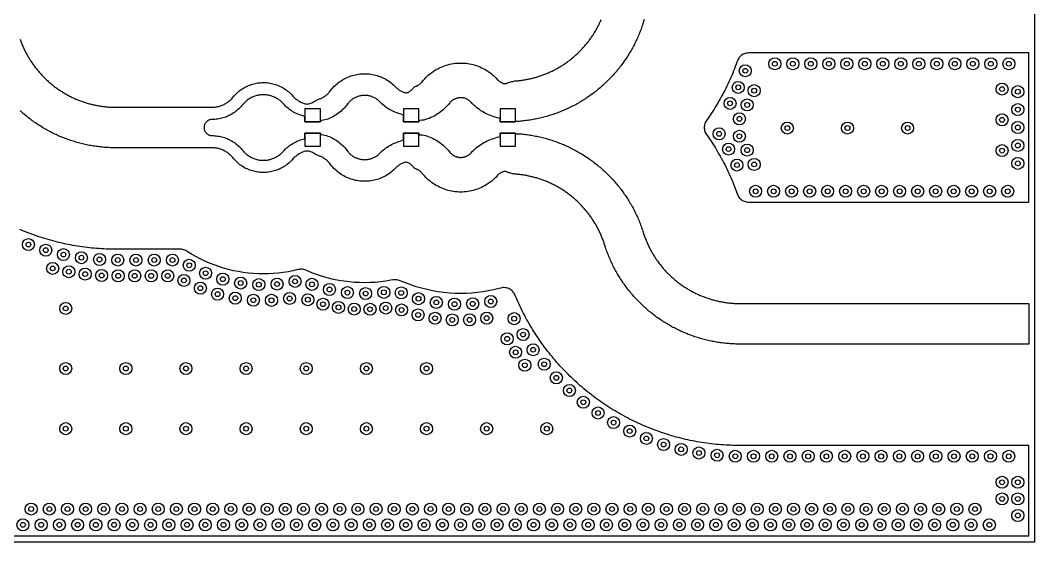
# Model space of a CAD drawing. Header units: millimetres. Extents: x 0 to 99, y -63 to 63.
# Drawn here: x 56.86 to 99.03, y -63.45 to -41.77 of the extents above; entities that cross this region are included whole.
import ezdxf

# ---------------------------------------------------------------- set-up
doc = ezdxf.new("R2010")
doc.units = ezdxf.units.MM
for name, color, linetype in [('BOARD_OUTLINE', 5, 'Continuous'), ('RES_PADS_0402', 6, 'Continuous'), ('TOP_COPPER', 1, 'Continuous'), ('TOP_GROUND_POUR', 3, 'Continuous'), ('VIA_HOLES', 7, 'Continuous'), ('VIA_PADS', 2, 'Continuous')]:
    doc.layers.add(name, color=color, linetype=linetype)

msp = doc.modelspace()

# ---------------------------------------------------------------- linework, layer by layer
at = {"layer": 'BOARD_OUTLINE'}
msp.add_lwpolyline([(-0.25, -63.449), (99.034, -63.449), (99.034, 63.449), (-0.25, 63.449)], close=True, dxfattribs=at)
at = {"layer": 'RES_PADS_0402'}
for points in [[(68.697, -45.99), (69.337, -45.99), (69.337, -45.45), (68.697, -45.45)], [(72.79, -45.99), (73.43, -45.99), (73.43, -45.45), (72.79, -45.45)], [(76.813, -45.99), (77.453, -45.99), (77.453, -45.45), (76.813, -45.45)], [(68.697, -47.01), (69.337, -47.01), (69.337, -46.47), (68.697, -46.47)], [(72.79, -47.01), (73.43, -47.01), (73.43, -46.47), (72.79, -46.47)], [(76.813, -47.01), (77.453, -47.01), (77.453, -46.47), (76.813, -46.47)]]:
    msp.add_lwpolyline(points, close=True, dxfattribs=at)
at = {"layer": 'TOP_COPPER'}
for points in [[(82.802, -41.744), (82.788, -41.783), (82.775, -41.823), (82.745, -41.917), (82.727, -41.972), (82.708, -42.027), (82.689, -42.081), (82.669, -42.136), (82.649, -42.19), (82.628, -42.244), (82.606, -42.298), (82.584, -42.351), (82.562, -42.405), (82.539, -42.458), (82.515, -42.511), (82.491, -42.563), (82.467, -42.616), (82.442, -42.668), (82.416, -42.72), (82.39, -42.772), (82.364, -42.823), (82.337, -42.874), (82.309, -42.925), (82.281, -42.976), (82.252, -43.026), (82.223, -43.076), (82.194, -43.126), (82.164, -43.176), (82.133, -43.225), (82.102, -43.274), (82.071, -43.322), (82.039, -43.371), (82.006, -43.419), (81.973, -43.466), (81.94, -43.513), (81.906, -43.56), (81.872, -43.607), (81.837, -43.653), (81.802, -43.699), (81.766, -43.745), (81.73, -43.79), (81.693, -43.835), (81.656, -43.88), (81.619, -43.924), (81.581, -43.968), (81.543, -44.011), (81.504, -44.054), (81.465, -44.097), (81.425, -44.139), (81.386, -44.181), (81.345, -44.223), (81.304, -44.264), (81.263, -44.305), (81.222, -44.345), (81.18, -44.385), (81.137, -44.424), (81.095, -44.463), (81.052, -44.502), (81.008, -44.54), (80.964, -44.578), (80.92, -44.615), (80.875, -44.652), (80.83, -44.689), (80.785, -44.725), (80.739, -44.76), (80.693, -44.796), (80.647, -44.83), (80.6, -44.864), (80.553, -44.898), (80.506, -44.932), (80.458, -44.964), (80.41, -44.997), (80.362, -45.029), (80.313, -45.06), (80.264, -45.091), (80.215, -45.122), (80.166, -45.152), (80.116, -45.181), (80.066, -45.21), (80.015, -45.239), (79.965, -45.267), (79.914, -45.294), (79.862, -45.321), (79.811, -45.348), (79.759, -45.374), (79.707, -45.399), (79.655, -45.424), (79.603, -45.449), (79.55, -45.473), (79.497, -45.496), (79.444, -45.519), (79.39, -45.541), (79.337, -45.563), (79.283, -45.585), (79.229, -45.605), (79.175, -45.626), (79.12, -45.646), (79.066, -45.665), (79.011, -45.683), (78.956, -45.702), (78.901, -45.719), (78.845, -45.736), (78.79, -45.753), (78.734, -45.769), (78.678, -45.784), (78.622, -45.799), (78.566, -45.813), (78.51, -45.827), (78.454, -45.84), (78.397, -45.853), (78.341, -45.865), (78.284, -45.877), (78.227, -45.888), (78.17, -45.898), (78.113, -45.908), (78.056, -45.917), (77.999, -45.926), (77.941, -45.934), (77.884, -45.942), (77.826, -45.949), (77.769, -45.956), (77.711, -45.962), (77.654, -45.967), (77.596, -45.972), (77.538, -45.975), (77.48, -45.975), (77.453, -45.974), (77.453, -45.99), (76.813, -45.99), (76.813, -45.86), (76.761, -45.845), (76.688, -45.825), (76.617, -45.803), (76.545, -45.781), (76.475, -45.758), (76.404, -45.733), (76.335, -45.705), (76.267, -45.675), (76.201, -45.642), (76.135, -45.606), (76.071, -45.569), (76.008, -45.529), (75.947, -45.486), (75.887, -45.442), (75.829, -45.395), (75.772, -45.346), (75.718, -45.295), (75.665, -45.242), (75.6, -45.172), (75.585, -45.156), (75.569, -45.142), (75.552, -45.127), (75.535, -45.114), (75.518, -45.101), (75.5, -45.089), (75.482, -45.077), (75.463, -45.066), (75.444, -45.056), (75.425, -45.046), (75.405, -45.037), (75.385, -45.029), (75.364, -45.022), (75.344, -45.015), (75.323, -45.009), (75.302, -45.004), (75.281, -45), (75.259, -44.996), (75.238, -44.993), (75.216, -44.991), (75.194, -44.99), (75.173, -44.99), (75.15, -44.99), (75.128, -44.991), (75.106, -44.993), (75.084, -44.996), (75.062, -45), (75.04, -45.005), (75.018, -45.01), (74.997, -45.016), (74.976, -45.023), (74.955, -45.031), (74.934, -45.04), (74.914, -45.049), (74.894, -45.059), (74.875, -45.07), (74.856, -45.082), (74.837, -45.094), (74.819, -45.107), (74.801, -45.12), (74.784, -45.135), (74.768, -45.15), (74.752, -45.165), (74.736, -45.181), (74.722, -45.198), (74.659, -45.274), (74.608, -45.332), (74.555, -45.387), (74.5, -45.441), (74.444, -45.492), (74.385, -45.541), (74.324, -45.588), (74.262, -45.632), (74.198, -45.674), (74.133, -45.714), (74.066, -45.751), (73.998, -45.786), (73.928, -45.818), (73.857, -45.848), (73.786, -45.874), (73.713, -45.898), (73.639, -45.917), (73.563, -45.928), (73.486, -45.931), (73.43, -45.928), (73.43, -45.99), (72.79, -45.99), (72.79, -45.718), (72.779, -45.713), (72.717, -45.687), (72.655, -45.664), (72.592, -45.643), (72.53, -45.623), (72.468, -45.6), (72.408, -45.576), (72.348, -45.549), (72.289, -45.52), (72.231, -45.489), (72.175, -45.455), (72.119, -45.42), (72.065, -45.383), (72.013, -45.343), (71.962, -45.302), (71.912, -45.259), (71.864, -45.215), (71.795, -45.145), (71.771, -45.123), (71.747, -45.101), (71.721, -45.081), (71.695, -45.061), (71.668, -45.043), (71.641, -45.025), (71.613, -45.009), (71.584, -44.993), (71.555, -44.979), (71.525, -44.966), (71.495, -44.953), (71.465, -44.942), (71.434, -44.932), (71.402, -44.923), (71.371, -44.916), (71.339, -44.909), (71.307, -44.904), (71.274, -44.9), (71.242, -44.897), (71.209, -44.895), (71.177, -44.894), (71.145, -44.895), (71.113, -44.897), (71.081, -44.9), (71.049, -44.904), (71.017, -44.909), (70.986, -44.915), (70.955, -44.923), (70.924, -44.931), (70.893, -44.941), (70.863, -44.952), (70.833, -44.964), (70.804, -44.976), (70.775, -44.99), (70.747, -45.005), (70.719, -45.022), (70.692, -45.039), (70.665, -45.057), (70.639, -45.075), (70.614, -45.095), (70.59, -45.116), (70.566, -45.138), (70.543, -45.16), (70.521, -45.183), (70.5, -45.208), (70.479, -45.232), (70.421, -45.309), (70.38, -45.359), (70.337, -45.408), (70.293, -45.455), (70.247, -45.5), (70.199, -45.543), (70.15, -45.585), (70.099, -45.625), (70.047, -45.663), (69.994, -45.7), (69.939, -45.734), (69.883, -45.766), (69.826, -45.797), (69.768, -45.825), (69.709, -45.851), (69.649, -45.875), (69.588, -45.896), (69.526, -45.916), (69.463, -45.93), (69.399, -45.939), (69.337, -45.943), (69.337, -45.99), (68.697, -45.99), (68.697, -45.775), (68.674, -45.766), (68.619, -45.747), (68.565, -45.729), (68.51, -45.712), (68.456, -45.693), (68.403, -45.673), (68.35, -45.65), (68.298, -45.626), (68.247, -45.599), (68.198, -45.571), (68.149, -45.541), (68.101, -45.51), (68.054, -45.477), (68.009, -45.442), (67.965, -45.405), (67.922, -45.368), (67.88, -45.328), (67.84, -45.287), (67.775, -45.216), (67.748, -45.188), (67.719, -45.161), (67.69, -45.135), (67.66, -45.11), (67.628, -45.086), (67.596, -45.063), (67.564, -45.041), (67.53, -45.021), (67.496, -45.002), (67.461, -44.984), (67.425, -44.967), (67.389, -44.951), (67.353, -44.937), (67.316, -44.924), (67.278, -44.913), (67.24, -44.902), (67.202, -44.893), (67.163, -44.886), (67.125, -44.879), (67.086, -44.875), (67.047, -44.871), (67.007, -44.869), (66.968, -44.868), (66.928, -44.869), (66.888, -44.871), (66.849, -44.875), (66.809, -44.88), (66.77, -44.886), (66.731, -44.894), (66.692, -44.903), (66.654, -44.914), (66.616, -44.926), (66.578, -44.939), (66.541, -44.954), (66.504, -44.97), (66.468, -44.987), (66.433, -45.006), (66.399, -45.025), (66.365, -45.046), (66.332, -45.069), (66.299, -45.092), (66.268, -45.117), (66.238, -45.142), (66.208, -45.169), (66.179, -45.197), (66.152, -45.226), (66.125, -45.255), (66.063, -45.331), (66.024, -45.374), (65.984, -45.416), (65.942, -45.457), (65.899, -45.496), (65.855, -45.533), (65.809, -45.569), (65.762, -45.603), (65.714, -45.635), (65.665, -45.666), (65.614, -45.695), (65.563, -45.722), (65.51, -45.747), (65.457, -45.77), (65.403, -45.792), (65.348, -45.811), (65.293, -45.829), (65.237, -45.844), (65.181, -45.857), (65.124, -45.869), (65.066, -45.878), (65.009, -45.885), (64.951, -45.891), (64.893, -45.894), (64.835, -45.895), (64.813, -45.895), (64.791, -45.898), (64.769, -45.901), (64.748, -45.906), (64.727, -45.913), (64.706, -45.92), (64.686, -45.929), (64.667, -45.94), (64.649, -45.951), (64.631, -45.964), (64.614, -45.978), (64.598, -45.993), (64.583, -46.009), (64.569, -46.026), (64.556, -46.044), (64.544, -46.062), (64.534, -46.082), (64.525, -46.102), (64.517, -46.122), (64.511, -46.143), (64.506, -46.165), (64.502, -46.186), (64.5, -46.208), (64.5, -46.23), (64.5, -46.252), (64.502, -46.274), (64.506, -46.295), (64.511, -46.317), (64.517, -46.338), (64.525, -46.358), (64.534, -46.378), (64.544, -46.398), (64.556, -46.416), (64.569, -46.434), (64.583, -46.451), (64.598, -46.467), (64.614, -46.482), (64.631, -46.496), (64.649, -46.509), (64.667, -46.52), (64.686, -46.531), (64.706, -46.54), (64.727, -46.547), (64.748, -46.554), (64.769, -46.559), (64.791, -46.562), (64.813, -46.565), (64.835, -46.565), (64.893, -46.566), (64.951, -46.569), (65.009, -46.575), (65.066, -46.582), (65.124, -46.591), (65.181, -46.603), (65.237, -46.616), (65.293, -46.631), (65.348, -46.649), (65.403, -46.668), (65.457, -46.69), (65.51, -46.713), (65.563, -46.738), (65.614, -46.765), (65.665, -46.794), (65.714, -46.825), (65.762, -46.857), (65.809, -46.891), (65.855, -46.927), (65.899, -46.964), (65.942, -47.003), (65.984, -47.044), (66.024, -47.086), (66.063, -47.129), (66.125, -47.205), (66.152, -47.234), (66.179, -47.263), (66.208, -47.291), (66.238, -47.318), (66.268, -47.343), (66.299, -47.368), (66.332, -47.391), (66.365, -47.414), (66.399, -47.435), (66.433, -47.454), (66.468, -47.473), (66.504, -47.49), (66.541, -47.506), (66.578, -47.521), (66.616, -47.534), (66.654, -47.546), (66.692, -47.557), (66.731, -47.566), (66.77, -47.574), (66.809, -47.58), (66.849, -47.585), (66.888, -47.589), (66.928, -47.591), (66.968, -47.592), (67.007, -47.591), (67.047, -47.589), (67.086, -47.585), (67.125, -47.581), (67.163, -47.574), (67.202, -47.567), (67.24, -47.558), (67.278, -47.547), (67.316, -47.536), (67.353, -47.523), (67.389, -47.509), (67.425, -47.493), (67.461, -47.476), (67.496, -47.458), (67.53, -47.439), (67.564, -47.419), (67.596, -47.397), (67.628, -47.374), (67.66, -47.35), (67.69, -47.325), (67.719, -47.299), (67.748, -47.272), (67.775, -47.244), (67.84, -47.173), (67.88, -47.132), (67.922, -47.092), (67.965, -47.055), (68.009, -47.018), (68.054, -46.983), (68.101, -46.95), (68.149, -46.919), (68.198, -46.889), (68.247, -46.861), (68.298, -46.834), (68.35, -46.81), (68.403, -46.787), (68.456, -46.767), (68.51, -46.748), (68.565, -46.731), (68.619, -46.713), (68.674, -46.694), (68.697, -46.685), (68.697, -46.47), (69.337, -46.47), (69.337, -46.517), (69.399, -46.521), (69.463, -46.53), (69.526, -46.544), (69.588, -46.564), (69.649, -46.585), (69.709, -46.609), (69.768, -46.635), (69.826, -46.663), (69.883, -46.694), (69.939, -46.726), (69.994, -46.76), (70.047, -46.797), (70.099, -46.835), (70.15, -46.875), (70.199, -46.917), (70.247, -46.96), (70.293, -47.005), (70.337, -47.052), (70.38, -47.101), (70.421, -47.151), (70.479, -47.228), (70.5, -47.252), (70.521, -47.277), (70.543, -47.3), (70.566, -47.322), (70.59, -47.344), (70.614, -47.365), (70.639, -47.385), (70.665, -47.403), (70.692, -47.421), (70.719, -47.438), (70.747, -47.455), (70.775, -47.47), (70.804, -47.484), (70.833, -47.496), (70.863, -47.508), (70.893, -47.519), (70.924, -47.529), (70.955, -47.537), (70.986, -47.545), (71.017, -47.551), (71.049, -47.556), (71.081, -47.56), (71.113, -47.563), (71.145, -47.565), (71.177, -47.566), (71.209, -47.565), (71.242, -47.563), (71.274, -47.56), (71.307, -47.556), (71.339, -47.551), (71.371, -47.544), (71.402, -47.537), (71.434, -47.528), (71.465, -47.518), (71.495, -47.507), (71.525, -47.494), (71.555, -47.481), (71.584, -47.467), (71.613, -47.451), (71.641, -47.435), (71.668, -47.417), (71.695, -47.399), (71.721, -47.379), (71.747, -47.359), (71.771, -47.337), (71.795, -47.315), (71.864, -47.245), (71.912, -47.201), (71.962, -47.158), (72.013, -47.117), (72.065, -47.077), (72.119, -47.04), (72.175, -47.005), (72.231, -46.971), (72.289, -46.94), (72.348, -46.911), (72.408, -46.884), (72.468, -46.86), (72.53, -46.837), (72.592, -46.817), (72.655, -46.796), (72.717, -46.773), (72.779, -46.747), (72.79, -46.742), (72.79, -46.47), (73.43, -46.47), (73.43, -46.532), (73.486, -46.529), (73.563, -46.532), (73.639, -46.543), (73.713, -46.562), (73.786, -46.586), (73.857, -46.612), (73.928, -46.642), (73.998, -46.674), (74.066, -46.709), (74.133, -46.746), (74.198, -46.786), (74.262, -46.828), (74.324, -46.872), (74.385, -46.919), (74.444, -46.968), (74.5, -47.019), (74.555, -47.073), (74.608, -47.128), (74.659, -47.186), (74.722, -47.262), (74.736, -47.279), (74.752, -47.295), (74.768, -47.31), (74.784, -47.325), (74.801, -47.34), (74.819, -47.353), (74.837, -47.366), (74.856, -47.378), (74.875, -47.39), (74.894, -47.401), (74.914, -47.411), (74.934, -47.42), (74.955, -47.429), (74.976, -47.437), (74.997, -47.444), (75.018, -47.45), (75.04, -47.455), (75.062, -47.46), (75.084, -47.464), (75.106, -47.467), (75.128, -47.469), (75.15, -47.47), (75.173, -47.47), (75.194, -47.47), (75.216, -47.469), (75.238, -47.467), (75.259, -47.464), (75.281, -47.46), (75.302, -47.456), (75.323, -47.451), (75.344, -47.445), (75.364, -47.438), (75.385, -47.431), (75.405, -47.423), (75.425, -47.414), (75.444, -47.404), (75.463, -47.394), (75.482, -47.383), (75.5, -47.371), (75.518, -47.359), (75.535, -47.346), (75.552, -47.333), (75.569, -47.318), (75.585, -47.304), (75.6, -47.288), (75.665, -47.218), (75.718, -47.165), (75.772, -47.114), (75.829, -47.065), (75.887, -47.018), (75.947, -46.974), (76.008, -46.931), (76.071, -46.891), (76.135, -46.854), (76.201, -46.818), (76.267, -46.785), (76.335, -46.755), (76.404, -46.727), (76.475, -46.702), (76.545, -46.679), (76.617, -46.657), (76.688, -46.635), (76.761, -46.615), (76.813, -46.6), (76.813, -46.47), (77.453, -46.47), (77.453, -46.486), (77.48, -46.485), (77.538, -46.485), (77.596, -46.488), (77.654, -46.493), (77.711, -46.498), (77.769, -46.504), (77.826, -46.511), (77.884, -46.518), (77.941, -46.526), (77.999, -46.534), (78.056, -46.543), (78.113, -46.552), (78.17, -46.562), (78.227, -46.572), (78.284, -46.583), (78.341, -46.595), (78.397, -46.607), (78.454, -46.62), (78.51, -46.633), (78.566, -46.647), (78.622, -46.661), (78.678, -46.676), (78.734, -46.691), (78.79, -46.707), (78.845, -46.724), (78.901, -46.741), (78.956, -46.758), (79.011, -46.777), (79.066, -46.795), (79.12, -46.814), (79.175, -46.834), (79.229, -46.855), (79.283, -46.875), (79.337, -46.897), (79.39, -46.919), (79.444, -46.941), (79.497, -46.964), (79.55, -46.987), (79.603, -47.011), (79.655, -47.036), (79.707, -47.061), (79.759, -47.086), (79.811, -47.112), (79.862, -47.139), (79.914, -47.166), (79.965, -47.193), (80.015, -47.221), (80.066, -47.25), (80.116, -47.279), (80.166, -47.308), (80.215, -47.338), (80.264, -47.369), (80.313, -47.4), (80.362, -47.431), (80.41, -47.463), (80.458, -47.496), (80.506, -47.528), (80.553, -47.562), (80.6, -47.596), (80.647, -47.63), (80.693, -47.664), (80.739, -47.7), (80.785, -47.735), (80.83, -47.771), (80.875, -47.808), (80.92, -47.845), (80.964, -47.882), (81.008, -47.92), (81.052, -47.958), (81.095, -47.997), (81.137, -48.036), (81.18, -48.075), (81.222, -48.115), (81.263, -48.155), (81.304, -48.196), (81.345, -48.237), (81.386, -48.279), (81.425, -48.321), (81.465, -48.363), (81.504, -48.406), (81.543, -48.449), (81.581, -48.492), (81.619, -48.536), (81.656, -48.58), (81.693, -48.625), (81.73, -48.67), (81.766, -48.715), (81.802, -48.761), (81.837, -48.807), (81.872, -48.853), (81.906, -48.9), (81.94, -48.947), (81.973, -48.994), (82.006, -49.041), (82.039, -49.089), (82.071, -49.138), (82.102, -49.186), (82.133, -49.235), (82.164, -49.284), (82.194, -49.334), (82.223, -49.384), (82.252, -49.434), (82.281, -49.484), (82.309, -49.535), (82.337, -49.586), (82.364, -49.637), (82.39, -49.688), (82.416, -49.74), (82.442, -49.792), (82.467, -49.844), (82.491, -49.897), (82.515, -49.949), (82.539, -50.002), (82.562, -50.055), (82.584, -50.109), (82.606, -50.162), (82.628, -50.216), (82.649, -50.27), (82.669, -50.324), (82.689, -50.379), (82.708, -50.433), (82.727, -50.488), (82.745, -50.543), (82.775, -50.637), (82.788, -50.677), (82.802, -50.716), (82.816, -50.755), (82.83, -50.794), (82.844, -50.832), (82.859, -50.871), (82.875, -50.909), (82.89, -50.948), (82.906, -50.986), (82.923, -51.024), (82.94, -51.062), (82.957, -51.099), (82.974, -51.137), (82.992, -51.174), (83.01, -51.211), (83.029, -51.248), (83.048, -51.285), (83.067, -51.321), (83.087, -51.358), (83.107, -51.394), (83.128, -51.43), (83.148, -51.466), (83.169, -51.501), (83.191, -51.536), (83.213, -51.572), (83.235, -51.607), (83.257, -51.641), (83.28, -51.676), (83.303, -51.71), (83.327, -51.744), (83.351, -51.778), (83.375, -51.811), (83.399, -51.845), (83.424, -51.878), (83.449, -51.911), (83.475, -51.943), (83.501, -51.976), (83.527, -52.008), (83.553, -52.039), (83.58, -52.071), (83.607, -52.102), (83.634, -52.133), (83.662, -52.164), (83.69, -52.195), (83.718, -52.225), (83.747, -52.255), (83.775, -52.284), (83.805, -52.314), (83.834, -52.343), (83.864, -52.372), (83.894, -52.4), (83.924, -52.428), (83.954, -52.456), (83.985, -52.484), (84.016, -52.511), (84.048, -52.538), (84.079, -52.565), (84.111, -52.591), (84.143, -52.617), (84.176, -52.643), (84.208, -52.668), (84.241, -52.694), (84.274, -52.718), (84.308, -52.743), (84.341, -52.767), (84.375, -52.791), (84.409, -52.814), (84.443, -52.837), (84.478, -52.86), (84.513, -52.883), (84.547, -52.905), (84.583, -52.926), (84.618, -52.948), (84.654, -52.969), (84.689, -52.99), (84.725, -53.01), (84.762, -53.03), (84.798, -53.05), (84.835, -53.069), (84.871, -53.088), (84.908, -53.107), (84.945, -53.125), (84.983, -53.143), (85.02, -53.16), (85.058, -53.177), (85.096, -53.194), (85.134, -53.21), (85.172, -53.226), (85.21, -53.242), (85.249, -53.257), (85.287, -53.272), (85.326, -53.287), (85.365, -53.301), (85.404, -53.314), (85.443, -53.328), (85.482, -53.341), (85.522, -53.353), (85.561, -53.366), (85.601, -53.377), (85.64, -53.389), (85.68, -53.4), (85.72, -53.41), (85.76, -53.421), (85.801, -53.43), (85.841, -53.44), (85.881, -53.449), (85.922, -53.458), (85.962, -53.466), (86.003, -53.474), (86.043, -53.481), (86.084, -53.488), (86.125, -53.495), (86.166, -53.501), (86.207, -53.507), (86.248, -53.513), (86.289, -53.518), (86.33, -53.522), (86.371, -53.526), (86.412, -53.53), (86.453, -53.534), (86.495, -53.537), (86.536, -53.539), (86.577, -53.542), (86.619, -53.544), (86.66, -53.545), (86.701, -53.546), (86.743, -53.547), (86.784, -53.547), (98.784, -53.547), (98.784, -55.233), (86.784, -55.233), (86.726, -55.233), (86.668, -55.232), (86.61, -55.231), (86.552, -55.229), (86.495, -55.226), (86.437, -55.223), (86.379, -55.219), (86.321, -55.215), (86.264, -55.21), (86.206, -55.205), (86.148, -55.199), (86.091, -55.192), (86.033, -55.185), (85.976, -55.178), (85.919, -55.169), (85.861, -55.161), (85.804, -55.151), (85.747, -55.141), (85.69, -55.131), (85.633, -55.12), (85.577, -55.108), (85.52, -55.096), (85.464, -55.084), (85.407, -55.07), (85.351, -55.057), (85.295, -55.042), (85.239, -55.027), (85.183, -55.012), (85.127, -54.996), (85.072, -54.979), (85.017, -54.962), (84.961, -54.945), (84.906, -54.927), (84.852, -54.908), (84.797, -54.889), (84.743, -54.869), (84.688, -54.849), (84.634, -54.828), (84.58, -54.807), (84.527, -54.785), (84.473, -54.762), (84.42, -54.739), (84.367, -54.716), (84.315, -54.692), (84.262, -54.667), (84.21, -54.642), (84.158, -54.617), (84.106, -54.591), (84.055, -54.564), (84.004, -54.537), (83.953, -54.51), (83.902, -54.482), (83.852, -54.453), (83.801, -54.424), (83.752, -54.395), (83.702, -54.365), (83.653, -54.334), (83.604, -54.303), (83.555, -54.272), (83.507, -54.24), (83.459, -54.208), (83.411, -54.175), (83.364, -54.141), (83.317, -54.108), (83.27, -54.073), (83.224, -54.039), (83.178, -54.004), (83.132, -53.968), (83.087, -53.932), (83.042, -53.895), (82.997, -53.859), (82.953, -53.821), (82.909, -53.783), (82.866, -53.745), (82.823, -53.707), (82.78, -53.667), (82.738, -53.628), (82.696, -53.588), (82.654, -53.548), (82.613, -53.507), (82.572, -53.466), (82.532, -53.424), (82.492, -53.382), (82.452, -53.34), (82.413, -53.297), (82.374, -53.254), (82.336, -53.211), (82.298, -53.167), (82.261, -53.123), (82.224, -53.078), (82.187, -53.034), (82.151, -52.988), (82.116, -52.943), (82.08, -52.897), (82.046, -52.85), (82.011, -52.804), (81.977, -52.757), (81.944, -52.709), (81.911, -52.662), (81.879, -52.614), (81.847, -52.566), (81.815, -52.517), (81.784, -52.468), (81.754, -52.419), (81.724, -52.369), (81.694, -52.32), (81.665, -52.269), (81.636, -52.219), (81.608, -52.169), (81.581, -52.118), (81.554, -52.066), (81.527, -52.015), (81.501, -51.963), (81.475, -51.911), (81.45, -51.859), (81.426, -51.807), (81.402, -51.754), (81.378, -51.701), (81.355, -51.648), (81.333, -51.595), (81.311, -51.541), (81.289, -51.487), (81.269, -51.433), (81.248, -51.379), (81.228, -51.325), (81.209, -51.27), (81.19, -51.215), (81.172, -51.16), (81.142, -51.066), (81.129, -51.026), (81.115, -50.987), (81.102, -50.948), (81.087, -50.91), (81.073, -50.871), (81.058, -50.832), (81.043, -50.794), (81.027, -50.756), (81.011, -50.717), (80.994, -50.679), (80.978, -50.642), (80.961, -50.604), (80.943, -50.567), (80.925, -50.529), (80.907, -50.492), (80.888, -50.455), (80.869, -50.419), (80.85, -50.382), (80.83, -50.346), (80.81, -50.309), (80.79, -50.273), (80.769, -50.238), (80.748, -50.202), (80.726, -50.167), (80.705, -50.132), (80.682, -50.097), (80.66, -50.062), (80.637, -50.028), (80.614, -49.993), (80.59, -49.959), (80.566, -49.925), (80.542, -49.892), (80.518, -49.859), (80.493, -49.825), (80.468, -49.793), (80.442, -49.76), (80.417, -49.728), (80.39, -49.696), (80.364, -49.664), (80.337, -49.632), (80.31, -49.601), (80.283, -49.57), (80.255, -49.539), (80.227, -49.509), (80.199, -49.478), (80.171, -49.449), (80.142, -49.419), (80.113, -49.389), (80.083, -49.36), (80.054, -49.332), (80.024, -49.303), (79.993, -49.275), (79.963, -49.247), (79.932, -49.219), (79.901, -49.192), (79.87, -49.165), (79.838, -49.138), (79.806, -49.112), (79.774, -49.086), (79.742, -49.06), (79.709, -49.035), (79.676, -49.01), (79.643, -48.985), (79.61, -48.96), (79.576, -48.936), (79.542, -48.913), (79.508, -48.889), (79.474, -48.866), (79.439, -48.843), (79.405, -48.821), (79.37, -48.799), (79.335, -48.777), (79.299, -48.755), (79.264, -48.734), (79.228, -48.714), (79.192, -48.693), (79.156, -48.673), (79.119, -48.654), (79.083, -48.634), (79.046, -48.615), (79.009, -48.597), (78.972, -48.578), (78.935, -48.561), (78.897, -48.543), (78.859, -48.526), (78.822, -48.509), (78.784, -48.493), (78.745, -48.477), (78.707, -48.461), (78.669, -48.446), (78.63, -48.431), (78.591, -48.417), (78.553, -48.403), (78.514, -48.389), (78.474, -48.375), (78.435, -48.363), (78.396, -48.35), (78.356, -48.338), (78.317, -48.326), (78.277, -48.315), (78.237, -48.304), (78.197, -48.293), (78.157, -48.283), (78.117, -48.273), (78.076, -48.263), (78.036, -48.254), (77.996, -48.246), (77.955, -48.237), (77.915, -48.23), (77.874, -48.222), (77.833, -48.215), (77.792, -48.208), (77.751, -48.202), (77.71, -48.196), (77.669, -48.191), (77.628, -48.186), (77.587, -48.181), (77.546, -48.177), (77.505, -48.173), (77.464, -48.169), (77.423, -48.165), (77.382, -48.159), (77.34, -48.151), (77.299, -48.142), (77.258, -48.131), (77.217, -48.119), (77.175, -48.108), (77.133, -48.095), (77.113, -48.084), (77.093, -48.074), (77.071, -48.066), (77.05, -48.06), (77.027, -48.056), (77.005, -48.054), (76.983, -48.056), (76.962, -48.06), (76.941, -48.066), (76.921, -48.074), (76.901, -48.082), (76.881, -48.091), (76.862, -48.1), (76.843, -48.111), (76.824, -48.122), (76.806, -48.133), (76.788, -48.146), (76.77, -48.159), (76.753, -48.172), (76.737, -48.186), (76.721, -48.201), (76.706, -48.217), (76.641, -48.287), (76.588, -48.34), (76.533, -48.391), (76.477, -48.44), (76.419, -48.486), (76.359, -48.531), (76.298, -48.573), (76.235, -48.613), (76.171, -48.651), (76.105, -48.687), (76.038, -48.719), (75.97, -48.75), (75.901, -48.778), (75.831, -48.803), (75.76, -48.826), (75.689, -48.846), (75.616, -48.864), (75.543, -48.879), (75.47, -48.891), (75.396, -48.901), (75.322, -48.907), (75.247, -48.911), (75.173, -48.913), (75.096, -48.911), (75.02, -48.907), (74.943, -48.9), (74.868, -48.89), (74.792, -48.877), (74.717, -48.861), (74.643, -48.843), (74.569, -48.821), (74.497, -48.797), (74.425, -48.77), (74.354, -48.741), (74.285, -48.709), (74.217, -48.674), (74.15, -48.637), (74.084, -48.597), (74.02, -48.555), (73.958, -48.511), (73.897, -48.464), (73.839, -48.415), (73.782, -48.363), (73.727, -48.31), (73.674, -48.255), (73.623, -48.197), (73.561, -48.121), (73.546, -48.104), (73.531, -48.088), (73.515, -48.072), (73.498, -48.058), (73.481, -48.043), (73.463, -48.03), (73.445, -48.017), (73.427, -48.004), (73.407, -47.993), (73.388, -47.982), (73.368, -47.972), (73.348, -47.963), (73.327, -47.954), (73.306, -47.946), (73.285, -47.939), (73.265, -47.93), (73.245, -47.917), (73.225, -47.9), (73.205, -47.879), (73.183, -47.856), (73.161, -47.83), (73.136, -47.804), (73.11, -47.777), (73.081, -47.752), (73.051, -47.728), (73.019, -47.708), (72.986, -47.692), (72.952, -47.68), (72.918, -47.674), (72.885, -47.674), (72.853, -47.68), (72.822, -47.69), (72.791, -47.701), (72.761, -47.713), (72.731, -47.726), (72.702, -47.741), (72.673, -47.756), (72.645, -47.773), (72.618, -47.79), (72.591, -47.809), (72.565, -47.828), (72.54, -47.849), (72.515, -47.87), (72.491, -47.892), (72.422, -47.962), (72.374, -48.007), (72.325, -48.05), (72.274, -48.091), (72.221, -48.13), (72.167, -48.167), (72.112, -48.203), (72.055, -48.236), (71.998, -48.267), (71.939, -48.296), (71.879, -48.323), (71.818, -48.347), (71.756, -48.37), (71.694, -48.39), (71.631, -48.408), (71.567, -48.423), (71.503, -48.436), (71.438, -48.447), (71.373, -48.456), (71.308, -48.462), (71.242, -48.465), (71.177, -48.466), (71.112, -48.465), (71.048, -48.462), (70.983, -48.456), (70.919, -48.448), (70.856, -48.437), (70.792, -48.425), (70.729, -48.41), (70.667, -48.392), (70.606, -48.373), (70.545, -48.351), (70.485, -48.327), (70.426, -48.301), (70.367, -48.273), (70.31, -48.243), (70.254, -48.21), (70.2, -48.176), (70.146, -48.14), (70.094, -48.102), (70.043, -48.062), (69.994, -48.02), (69.947, -47.976), (69.9, -47.931), (69.856, -47.884), (69.813, -47.836), (69.772, -47.786), (69.714, -47.709), (69.694, -47.684), (69.672, -47.66), (69.65, -47.637), (69.627, -47.614), (69.604, -47.592), (69.579, -47.572), (69.554, -47.552), (69.528, -47.533), (69.502, -47.515), (69.474, -47.498), (69.447, -47.482), (69.418, -47.467), (69.389, -47.453), (69.36, -47.44), (69.33, -47.428), (69.3, -47.417), (69.27, -47.407), (69.239, -47.396), (69.209, -47.383), (69.179, -47.367), (69.149, -47.35), (69.117, -47.331), (69.085, -47.311), (69.051, -47.292), (69.017, -47.273), (68.98, -47.255), (68.942, -47.239), (68.904, -47.226), (68.864, -47.216), (68.824, -47.21), (68.785, -47.208), (68.745, -47.211), (68.706, -47.219), (68.669, -47.23), (68.632, -47.243), (68.595, -47.257), (68.559, -47.273), (68.524, -47.29), (68.489, -47.308), (68.455, -47.327), (68.421, -47.347), (68.388, -47.369), (68.356, -47.392), (68.325, -47.416), (68.295, -47.441), (68.265, -47.467), (68.237, -47.494), (68.209, -47.522), (68.144, -47.593), (68.104, -47.634), (68.063, -47.674), (68.02, -47.711), (67.976, -47.748), (67.93, -47.783), (67.884, -47.816), (67.836, -47.847), (67.787, -47.877), (67.737, -47.905), (67.686, -47.932), (67.635, -47.956), (67.582, -47.979), (67.529, -47.999), (67.475, -48.018), (67.42, -48.035), (67.365, -48.05), (67.309, -48.063), (67.253, -48.074), (67.196, -48.083), (67.139, -48.091), (67.082, -48.096), (67.025, -48.099), (66.968, -48.1), (66.91, -48.099), (66.852, -48.095), (66.794, -48.09), (66.737, -48.083), (66.679, -48.074), (66.622, -48.062), (66.566, -48.049), (66.51, -48.033), (66.454, -48.016), (66.4, -47.997), (66.346, -47.975), (66.292, -47.952), (66.24, -47.927), (66.189, -47.9), (66.138, -47.871), (66.089, -47.84), (66.041, -47.808), (65.994, -47.774), (65.948, -47.738), (65.904, -47.7), (65.86, -47.661), (65.819, -47.621), (65.779, -47.579), (65.74, -47.536), (65.678, -47.46), (65.651, -47.43), (65.623, -47.402), (65.595, -47.374), (65.565, -47.347), (65.535, -47.322), (65.503, -47.297), (65.471, -47.274), (65.438, -47.251), (65.404, -47.23), (65.37, -47.21), (65.334, -47.192), (65.298, -47.175), (65.262, -47.159), (65.225, -47.144), (65.187, -47.131), (65.149, -47.119), (65.111, -47.108), (65.072, -47.099), (65.033, -47.091), (64.994, -47.085), (64.954, -47.08), (64.914, -47.076), (64.875, -47.074), (64.835, -47.073), (60.835, -47.073), (60.776, -47.073), (60.718, -47.072), (60.66, -47.071), (60.602, -47.069), (60.543, -47.066), (60.485, -47.063), (60.427, -47.059), (60.369, -47.055), (60.311, -47.05), (60.253, -47.044), (60.195, -47.038), (60.137, -47.032), (60.079, -47.025), (60.021, -47.017), (59.963, -47.009), (59.906, -47), (59.848, -46.99), (59.791, -46.98), (59.733, -46.97), (59.676, -46.958), (59.619, -46.947), (59.562, -46.934), (59.505, -46.922), (59.448, -46.908), (59.392, -46.894), (59.335, -46.88), (59.279, -46.864), (59.223, -46.849), (59.167, -46.833), (59.111, -46.816), (59.055, -46.799), (59, -46.781), (58.944, -46.762), (58.889, -46.743), (58.834, -46.724), (58.779, -46.704), (58.725, -46.683), (58.671, -46.662), (58.616, -46.641), (58.562, -46.618), (58.509, -46.596), (58.455, -46.572), (58.402, -46.549), (58.349, -46.524), (58.296, -46.499), (58.244, -46.474), (58.191, -46.448), (58.139, -46.422), (58.088, -46.395), (58.036, -46.368), (57.985, -46.34), (57.934, -46.311), (57.883, -46.282), (57.833, -46.253), (57.783, -46.223), (57.733, -46.193), (57.684, -46.162), (57.635, -46.13), (57.586, -46.099), (57.537, -46.066), (57.489, -46.033), (57.441, -46), (57.394, -45.966), (57.346, -45.932), (57.3, -45.897), (57.253, -45.862), (57.207, -45.827), (57.161, -45.791), (57.116, -45.754), (57.07, -45.717), (57.026, -45.68), (56.981, -45.642), (56.937, -45.604), (56.894, -45.565), (56.851, -45.526)], [(56.854, -42.56), (56.868, -42.6), (56.882, -42.639), (56.897, -42.678), (56.912, -42.716), (56.928, -42.755), (56.943, -42.794), (56.96, -42.832), (56.976, -42.87), (56.993, -42.908), (57.011, -42.946), (57.028, -42.984), (57.046, -43.021), (57.065, -43.059), (57.084, -43.096), (57.103, -43.133), (57.123, -43.17), (57.142, -43.206), (57.163, -43.242), (57.183, -43.279), (57.204, -43.315), (57.226, -43.35), (57.247, -43.386), (57.27, -43.421), (57.292, -43.456), (57.315, -43.491), (57.338, -43.526), (57.361, -43.56), (57.385, -43.595), (57.409, -43.629), (57.434, -43.662), (57.458, -43.696), (57.483, -43.729), (57.509, -43.762), (57.535, -43.795), (57.561, -43.827), (57.587, -43.859), (57.614, -43.891), (57.641, -43.923), (57.668, -43.954), (57.696, -43.986), (57.724, -44.016), (57.752, -44.047), (57.781, -44.077), (57.81, -44.107), (57.839, -44.137), (57.868, -44.167), (57.898, -44.196), (57.928, -44.225), (57.958, -44.253), (57.989, -44.281), (58.02, -44.309), (58.051, -44.337), (58.082, -44.364), (58.114, -44.391), (58.146, -44.418), (58.178, -44.445), (58.211, -44.471), (58.243, -44.496), (58.276, -44.522), (58.31, -44.547), (58.343, -44.572), (58.377, -44.596), (58.411, -44.62), (58.445, -44.644), (58.479, -44.667), (58.514, -44.691), (58.549, -44.713), (58.584, -44.736), (58.619, -44.758), (58.655, -44.78), (58.691, -44.801), (58.727, -44.822), (58.763, -44.843), (58.799, -44.863), (58.836, -44.883), (58.873, -44.902), (58.91, -44.922), (58.947, -44.94), (58.984, -44.959), (59.022, -44.977), (59.059, -44.995), (59.097, -45.012), (59.135, -45.029), (59.173, -45.046), (59.212, -45.062), (59.25, -45.078), (59.289, -45.093), (59.328, -45.108), (59.367, -45.123), (59.406, -45.137), (59.445, -45.151), (59.484, -45.165), (59.524, -45.178), (59.564, -45.191), (59.603, -45.203), (59.643, -45.215), (59.683, -45.226), (59.723, -45.238), (59.764, -45.248), (59.804, -45.259), (59.844, -45.269), (59.885, -45.278), (59.926, -45.288), (59.966, -45.296), (60.007, -45.305), (60.048, -45.313), (60.089, -45.32), (60.13, -45.327), (60.171, -45.334), (60.212, -45.341), (60.253, -45.346), (60.295, -45.352), (60.336, -45.357), (60.377, -45.362), (60.419, -45.366), (60.46, -45.37), (60.502, -45.374), (60.543, -45.377), (60.585, -45.379), (60.627, -45.382), (60.668, -45.383), (60.71, -45.385), (60.751, -45.386), (60.793, -45.387), (60.835, -45.387), (64.835, -45.387), (64.875, -45.386), (64.914, -45.384), (64.954, -45.38), (64.994, -45.375), (65.033, -45.369), (65.072, -45.361), (65.111, -45.352), (65.149, -45.341), (65.187, -45.329), (65.225, -45.316), (65.262, -45.301), (65.298, -45.285), (65.334, -45.268), (65.37, -45.25), (65.404, -45.23), (65.438, -45.209), (65.471, -45.186), (65.503, -45.163), (65.535, -45.138), (65.565, -45.113), (65.595, -45.086), (65.623, -45.058), (65.651, -45.03), (65.678, -45), (65.74, -44.924), (65.779, -44.881), (65.819, -44.839), (65.86, -44.799), (65.904, -44.76), (65.948, -44.722), (65.994, -44.686), (66.041, -44.652), (66.089, -44.62), (66.138, -44.589), (66.189, -44.56), (66.24, -44.533), (66.292, -44.508), (66.346, -44.485), (66.4, -44.463), (66.454, -44.444), (66.51, -44.427), (66.566, -44.411), (66.622, -44.398), (66.679, -44.386), (66.737, -44.377), (66.794, -44.37), (66.852, -44.365), (66.91, -44.361), (66.968, -44.36), (67.025, -44.361), (67.082, -44.364), (67.139, -44.369), (67.196, -44.377), (67.253, -44.386), (67.309, -44.397), (67.365, -44.41), (67.42, -44.425), (67.475, -44.442), (67.529, -44.461), (67.582, -44.481), (67.635, -44.504), (67.686, -44.528), (67.737, -44.555), (67.787, -44.583), (67.836, -44.613), (67.884, -44.644), (67.93, -44.677), (67.976, -44.712), (68.02, -44.749), (68.063, -44.786), (68.104, -44.826), (68.144, -44.867), (68.209, -44.938), (68.237, -44.966), (68.265, -44.993), (68.295, -45.019), (68.325, -45.044), (68.356, -45.068), (68.388, -45.091), (68.421, -45.113), (68.455, -45.133), (68.489, -45.152), (68.524, -45.17), (68.559, -45.187), (68.595, -45.203), (68.632, -45.217), (68.669, -45.23), (68.706, -45.241), (68.745, -45.249), (68.785, -45.252), (68.824, -45.25), (68.864, -45.244), (68.904, -45.234), (68.942, -45.221), (68.98, -45.205), (69.017, -45.187), (69.051, -45.168), (69.085, -45.149), (69.117, -45.129), (69.149, -45.11), (69.179, -45.093), (69.209, -45.077), (69.239, -45.064), (69.27, -45.053), (69.3, -45.043), (69.33, -45.032), (69.36, -45.02), (69.389, -45.007), (69.418, -44.993), (69.447, -44.978), (69.474, -44.962), (69.502, -44.945), (69.528, -44.927), (69.554, -44.908), (69.579, -44.888), (69.604, -44.868), (69.627, -44.846), (69.65, -44.823), (69.672, -44.8), (69.694, -44.776), (69.714, -44.751), (69.772, -44.674), (69.813, -44.624), (69.856, -44.576), (69.9, -44.529), (69.947, -44.484), (69.994, -44.44), (70.043, -44.398), (70.094, -44.358), (70.146, -44.32), (70.2, -44.284), (70.254, -44.25), (70.31, -44.217), (70.367, -44.187), (70.426, -44.159), (70.485, -44.133), (70.545, -44.109), (70.606, -44.087), (70.667, -44.068), (70.729, -44.05), (70.792, -44.035), (70.856, -44.023), (70.919, -44.012), (70.983, -44.004), (71.048, -43.998), (71.112, -43.995), (71.177, -43.994), (71.242, -43.995), (71.308, -43.998), (71.373, -44.004), (71.438, -44.013), (71.503, -44.024), (71.567, -44.037), (71.631, -44.052), (71.694, -44.07), (71.756, -44.09), (71.818, -44.113), (71.879, -44.137), (71.939, -44.164), (71.998, -44.193), (72.055, -44.224), (72.112, -44.257), (72.167, -44.293), (72.221, -44.33), (72.274, -44.369), (72.325, -44.41), (72.374, -44.453), (72.422, -44.498), (72.491, -44.568), (72.515, -44.59), (72.54, -44.611), (72.565, -44.632), (72.591, -44.651), (72.618, -44.67), (72.645, -44.687), (72.673, -44.704), (72.702, -44.719), (72.731, -44.734), (72.761, -44.747), (72.791, -44.759), (72.822, -44.77), (72.853, -44.78), (72.885, -44.786), (72.918, -44.786), (72.952, -44.78), (72.986, -44.768), (73.019, -44.752), (73.051, -44.732), (73.081, -44.708), (73.11, -44.683), (73.136, -44.656), (73.161, -44.63), (73.183, -44.604), (73.205, -44.581), (73.225, -44.56), (73.245, -44.543), (73.265, -44.53), (73.285, -44.521), (73.306, -44.514), (73.327, -44.506), (73.348, -44.497), (73.368, -44.488), (73.388, -44.478), (73.407, -44.467), (73.427, -44.456), (73.445, -44.443), (73.463, -44.43), (73.481, -44.417), (73.498, -44.402), (73.515, -44.388), (73.531, -44.372), (73.546, -44.356), (73.561, -44.339), (73.623, -44.263), (73.674, -44.205), (73.727, -44.15), (73.782, -44.097), (73.839, -44.045), (73.897, -43.996), (73.958, -43.949), (74.02, -43.905), (74.084, -43.863), (74.15, -43.823), (74.217, -43.786), (74.285, -43.751), (74.354, -43.719), (74.425, -43.69), (74.497, -43.663), (74.569, -43.639), (74.643, -43.617), (74.717, -43.599), (74.792, -43.583), (74.868, -43.57), (74.943, -43.56), (75.02, -43.553), (75.096, -43.549), (75.173, -43.547), (75.247, -43.549), (75.322, -43.553), (75.396, -43.559), (75.47, -43.569), (75.543, -43.581), (75.616, -43.596), (75.689, -43.614), (75.76, -43.634), (75.831, -43.657), (75.901, -43.682), (75.97, -43.71), (76.038, -43.741), (76.105, -43.773), (76.171, -43.809), (76.235, -43.847), (76.298, -43.887), (76.359, -43.929), (76.419, -43.974), (76.477, -44.02), (76.533, -44.069), (76.588, -44.12), (76.641, -44.173), (76.706, -44.243), (76.721, -44.259), (76.737, -44.274), (76.753, -44.288), (76.77, -44.301), (76.788, -44.314), (76.806, -44.327), (76.824, -44.338), (76.843, -44.349), (76.862, -44.36), (76.881, -44.369), (76.901, -44.378), (76.921, -44.386), (76.941, -44.394), (76.962, -44.4), (76.983, -44.404), (77.005, -44.406), (77.027, -44.404), (77.05, -44.4), (77.071, -44.394), (77.093, -44.386), (77.113, -44.376), (77.133, -44.365), (77.175, -44.352), (77.217, -44.341), (77.258, -44.329), (77.299, -44.318), (77.34, -44.309), (77.382, -44.301), (77.423, -44.295), (77.464, -44.291), (77.505, -44.287), (77.546, -44.283), (77.587, -44.279), (77.628, -44.274), (77.669, -44.269), (77.71, -44.264), (77.751, -44.258), (77.792, -44.252), (77.833, -44.245), (77.874, -44.238), (77.915, -44.23), (77.955, -44.223), (77.996, -44.214), (78.036, -44.206), (78.076, -44.197), (78.117, -44.187), (78.157, -44.177), (78.197, -44.167), (78.237, -44.156), (78.277, -44.145), (78.317, -44.134), (78.356, -44.122), (78.396, -44.11), (78.435, -44.097), (78.474, -44.085), (78.514, -44.071), (78.553, -44.057), (78.591, -44.043), (78.63, -44.029), (78.669, -44.014), (78.707, -43.999), (78.745, -43.983), (78.784, -43.967), (78.822, -43.951), (78.859, -43.934), (78.897, -43.917), (78.935, -43.899), (78.972, -43.882), (79.009, -43.863), (79.046, -43.845), (79.083, -43.826), (79.119, -43.806), (79.156, -43.787), (79.192, -43.767), (79.228, -43.746), (79.264, -43.726), (79.299, -43.705), (79.335, -43.683), (79.37, -43.661), (79.405, -43.639), (79.439, -43.617), (79.474, -43.594), (79.508, -43.571), (79.542, -43.547), (79.576, -43.524), (79.61, -43.5), (79.643, -43.475), (79.676, -43.45), (79.709, -43.425), (79.742, -43.4), (79.774, -43.374), (79.806, -43.348), (79.838, -43.322), (79.87, -43.295), (79.901, -43.268), (79.932, -43.241), (79.963, -43.213), (79.993, -43.185), (80.024, -43.157), (80.054, -43.128), (80.083, -43.1), (80.113, -43.071), (80.142, -43.041), (80.171, -43.011), (80.199, -42.982), (80.227, -42.951), (80.255, -42.921), (80.283, -42.89), (80.31, -42.859), (80.337, -42.828), (80.364, -42.796), (80.39, -42.764), (80.417, -42.732), (80.442, -42.7), (80.468, -42.667), (80.493, -42.635), (80.518, -42.601), (80.542, -42.568), (80.566, -42.535), (80.59, -42.501), (80.614, -42.467), (80.637, -42.432), (80.66, -42.398), (80.682, -42.363), (80.705, -42.328), (80.726, -42.293), (80.748, -42.258), (80.769, -42.222), (80.79, -42.187), (80.81, -42.151), (80.83, -42.114), (80.85, -42.078), (80.869, -42.041), (80.888, -42.005), (80.907, -41.968), (80.925, -41.931), (80.943, -41.893), (80.961, -41.856), (80.978, -41.818), (80.994, -41.781), (81.011, -41.743)]]:
    msp.add_lwpolyline(points, dxfattribs=at)
at = {"layer": 'TOP_GROUND_POUR'}
msp.add_lwpolyline([(98.784, -43.129), (87.144, -43.129), (87.097, -43.132), (87.05, -43.138), (87.004, -43.149), (86.959, -43.165), (86.916, -43.184), (86.875, -43.208), (86.836, -43.235), (86.801, -43.266), (86.768, -43.3), (86.738, -43.337), (86.713, -43.377), (86.691, -43.419), (86.673, -43.463), (86.657, -43.506), (86.623, -43.599), (86.588, -43.692), (86.552, -43.784), (86.516, -43.877), (86.478, -43.968), (86.44, -44.06), (86.4, -44.151), (86.36, -44.242), (86.318, -44.332), (86.277, -44.422), (86.233, -44.511), (86.19, -44.601), (86.145, -44.689), (86.1, -44.777), (86.053, -44.865), (86.006, -44.952), (85.957, -45.039), (85.909, -45.125), (85.859, -45.211), (85.808, -45.297), (85.756, -45.381), (85.704, -45.466), (85.651, -45.55), (85.597, -45.633), (85.542, -45.716), (85.487, -45.798), (85.43, -45.879), (85.387, -45.941), (85.362, -45.98), (85.34, -46.023), (85.323, -46.067), (85.309, -46.112), (85.3, -46.159), (85.296, -46.206), (85.296, -46.253), (85.3, -46.301), (85.309, -46.347), (85.323, -46.393), (85.34, -46.437), (85.362, -46.479), (85.387, -46.519), (85.43, -46.58), (85.486, -46.662), (85.542, -46.744), (85.597, -46.827), (85.651, -46.91), (85.704, -46.994), (85.757, -47.078), (85.808, -47.163), (85.859, -47.249), (85.908, -47.335), (85.958, -47.421), (86.006, -47.508), (86.053, -47.595), (86.099, -47.683), (86.145, -47.771), (86.19, -47.86), (86.234, -47.948), (86.276, -48.038), (86.319, -48.128), (86.36, -48.218), (86.4, -48.309), (86.439, -48.4), (86.478, -48.491), (86.516, -48.583), (86.553, -48.676), (86.588, -48.768), (86.623, -48.861), (86.657, -48.954), (86.672, -48.997), (86.69, -49.041), (86.712, -49.083), (86.738, -49.123), (86.767, -49.16), (86.8, -49.194), (86.836, -49.225), (86.875, -49.252), (86.916, -49.276), (86.959, -49.295), (87.004, -49.311), (87.05, -49.322), (87.096, -49.328), (87.144, -49.331), (98.784, -49.331)], close=True, dxfattribs=at)
msp.add_lwpolyline([(0, -63.199), (98.784, -63.199), (98.784, -59.449), (86.934, -59.449), (86.83, -59.449), (86.769, -59.449), (86.678, -59.449), (86.585, -59.447), (86.486, -59.445), (86.387, -59.441), (86.288, -59.437), (86.189, -59.432), (86.09, -59.426), (85.991, -59.418), (85.892, -59.41), (85.793, -59.401), (85.694, -59.391), (85.596, -59.379), (85.497, -59.367), (85.399, -59.354), (85.3, -59.34), (85.202, -59.325), (85.104, -59.309), (85.007, -59.292), (84.909, -59.274), (84.812, -59.255), (84.714, -59.236), (84.617, -59.214), (84.52, -59.193), (84.424, -59.17), (84.327, -59.147), (84.231, -59.122), (84.135, -59.097), (84.04, -59.07), (83.944, -59.043), (83.849, -59.014), (83.754, -58.985), (83.66, -58.955), (83.565, -58.924), (83.471, -58.892), (83.378, -58.859), (83.284, -58.825), (83.191, -58.79), (83.099, -58.754), (83.007, -58.718), (82.915, -58.68), (82.823, -58.642), (82.732, -58.602), (82.641, -58.563), (82.551, -58.521), (82.461, -58.479), (82.371, -58.436), (82.282, -58.393), (82.194, -58.348), (82.105, -58.303), (82.018, -58.256), (81.93, -58.209), (81.843, -58.161), (81.757, -58.112), (81.671, -58.062), (81.586, -58.012), (81.501, -57.96), (81.416, -57.908), (81.333, -57.855), (81.249, -57.801), (81.166, -57.747), (81.084, -57.691), (81.002, -57.635), (80.921, -57.578), (80.841, -57.52), (80.76, -57.461), (80.681, -57.402), (80.602, -57.341), (80.524, -57.28), (80.446, -57.219), (80.369, -57.156), (80.293, -57.093), (80.217, -57.029), (80.141, -56.964), (80.067, -56.898), (79.993, -56.832), (79.92, -56.765), (79.847, -56.698), (79.775, -56.629), (79.704, -56.56), (79.634, -56.49), (79.564, -56.42), (79.495, -56.348), (79.426, -56.277), (79.358, -56.204), (79.291, -56.131), (79.225, -56.057), (79.159, -55.983), (79.094, -55.907), (79.03, -55.832), (78.967, -55.755), (78.904, -55.678), (78.842, -55.601), (78.781, -55.523), (78.721, -55.444), (78.661, -55.364), (78.602, -55.284), (78.544, -55.204), (78.487, -55.123), (78.431, -55.041), (78.375, -54.959), (78.32, -54.876), (78.266, -54.793), (78.213, -54.709), (78.161, -54.625), (78.109, -54.54), (78.059, -54.454), (78.009, -54.369), (77.96, -54.282), (77.911, -54.196), (77.864, -54.108), (77.818, -54.021), (77.772, -53.932), (77.727, -53.844), (77.684, -53.755), (77.641, -53.665), (77.599, -53.575), (77.557, -53.485), (77.517, -53.394), (77.478, -53.303), (77.439, -53.212), (77.432, -53.195), (77.412, -53.151), (77.387, -53.11), (77.359, -53.071), (77.326, -53.035), (77.291, -53.002), (77.252, -52.973), (77.211, -52.948), (77.168, -52.927), (77.123, -52.91), (77.076, -52.897), (77.029, -52.889), (76.98, -52.886), (76.932, -52.887), (76.884, -52.893), (76.837, -52.904), (76.758, -52.925), (76.535, -52.979), (76.311, -53.025), (76.085, -53.062), (75.858, -53.091), (75.63, -53.112), (75.402, -53.125), (75.171, -53.129), (74.937, -53.125), (74.703, -53.111), (74.469, -53.089), (74.235, -53.058), (74.004, -53.019), (73.773, -52.97), (73.545, -52.913), (73.319, -52.848), (73.096, -52.774), (72.876, -52.692), (72.659, -52.601), (72.654, -52.599), (72.613, -52.583), (72.571, -52.571), (72.529, -52.563), (72.485, -52.558), (72.441, -52.557), (72.398, -52.56), (72.355, -52.567), (72.271, -52.582), (72.054, -52.618), (71.836, -52.646), (71.617, -52.666), (71.397, -52.679), (71.178, -52.683), (70.96, -52.679), (70.743, -52.667), (70.528, -52.647), (70.312, -52.62), (70.098, -52.585), (69.886, -52.542), (69.675, -52.492), (69.466, -52.434), (69.259, -52.368), (69.055, -52.295), (68.854, -52.215), (68.73, -52.163), (68.686, -52.146), (68.64, -52.133), (68.593, -52.125), (68.545, -52.12), (68.498, -52.121), (68.45, -52.126), (68.404, -52.135), (68.397, -52.137), (68.197, -52.185), (67.994, -52.224), (67.791, -52.258), (67.586, -52.282), (67.38, -52.301), (67.174, -52.311), (66.966, -52.316), (66.759, -52.311), (66.55, -52.301), (66.341, -52.281), (66.134, -52.256), (65.927, -52.221), (65.722, -52.181), (65.518, -52.132), (65.316, -52.077), (65.117, -52.013), (64.919, -51.944), (64.725, -51.866), (64.533, -51.783), (64.345, -51.692), (64.159, -51.595), (63.978, -51.49), (63.8, -51.381), (63.784, -51.37), (63.742, -51.346), (63.699, -51.326), (63.653, -51.31), (63.607, -51.299), (63.559, -51.292), (63.511, -51.289), (60.885, -51.289), (60.812, -51.289), (60.735, -51.289), (60.635, -51.287), (60.535, -51.285), (60.435, -51.282), (60.335, -51.277), (60.235, -51.272), (60.136, -51.265), (60.036, -51.258), (59.936, -51.249), (59.837, -51.24), (59.737, -51.229), (59.638, -51.218), (59.539, -51.206), (59.44, -51.193), (59.341, -51.178), (59.242, -51.163), (59.143, -51.147), (59.045, -51.13), (58.947, -51.111), (58.848, -51.093), (58.751, -51.072), (58.653, -51.051), (58.555, -51.029), (58.458, -51.006), (58.361, -50.982), (58.264, -50.957), (58.168, -50.931), (58.071, -50.905), (57.975, -50.877), (57.879, -50.848), (57.784, -50.818), (57.689, -50.788), (57.594, -50.756), (57.499, -50.724), (57.405, -50.69), (57.311, -50.656), (57.218, -50.621), (57.125, -50.585), (57.032, -50.547), (56.939, -50.51), (56.847, -50.47)], dxfattribs=at)
at = {"layer": 'VIA_HOLES'}
for centre in [(87.002, -43.87), (88.231, -43.579), (88.979, -43.579), (89.728, -43.579), (90.476, -43.579), (91.224, -43.579), (91.973, -43.579), (92.721, -43.579), (93.469, -43.579), (94.218, -43.579), (94.966, -43.579), (95.715, -43.579), (96.463, -43.579), (97.211, -43.579), (97.96, -43.579), (86.709, -44.559), (87.37, -44.697), (97.677, -44.631), (98.334, -44.739), (86.369, -45.225), (87.081, -45.291), (98.334, -45.485), (86.758, -45.867), (97.677, -45.91), (88.75, -46.25), (91.25, -46.25), (93.75, -46.25), (98.334, -46.23), (85.914, -46.491), (86.757, -46.593), (86.308, -47.127), (87.081, -47.169), (97.677, -47.19), (98.334, -46.975), (98.334, -47.721), (86.656, -47.789), (87.37, -47.764), (87.432, -48.881), (88.181, -48.881), (88.929, -48.881), (89.678, -48.881), (90.426, -48.881), (91.174, -48.881), (91.923, -48.881), (92.671, -48.881), (93.419, -48.881), (94.168, -48.881), (94.916, -48.881), (95.665, -48.881), (96.413, -48.881), (97.161, -48.881), (97.91, -48.881), (57.2, -51.095), (57.921, -51.33), (58.656, -51.512), (59.403, -51.642), (60.157, -51.717), (60.914, -51.739), (61.672, -51.739), (62.43, -51.739), (63.188, -51.739), (63.886, -51.957), (58.208, -52.085), (58.881, -52.225), (59.56, -52.324), (60.244, -52.381), (64.567, -52.288), (60.931, -52.397), (61.618, -52.397), (62.305, -52.397), (62.991, -52.397), (63.666, -52.587), (65.284, -52.534), (66.024, -52.694), (66.779, -52.762), (67.536, -52.739), (68.285, -52.626), (68.989, -52.749), (64.349, -52.909), (65.063, -53.156), (69.715, -52.964), (70.462, -53.093), (71.218, -53.132), (71.974, -53.082), (72.698, -53.105), (65.8, -53.323), (66.551, -53.41), (67.306, -53.414), (68.058, -53.336), (68.818, -53.387), (69.447, -53.576), (73.416, -53.345), (74.158, -53.502), (74.912, -53.574), (75.669, -53.561), (76.42, -53.461), (58.75, -53.75), (70.091, -53.706), (70.744, -53.776), (71.401, -53.786), (72.056, -53.735), (72.713, -53.813), (73.401, -54.019), (74.105, -54.158), (74.82, -54.227), (75.539, -54.226), (76.253, -54.157), (77.392, -54.176), (77.763, -54.837), (77.104, -55.015), (77.455, -55.575), (78.181, -55.469), (77.838, -56.113), (78.643, -56.07), (58.75, -56.25), (61.25, -56.25), (63.75, -56.25), (66.25, -56.25), (68.75, -56.25), (71.25, -56.25), (73.75, -56.25), (79.147, -56.636), (79.69, -57.164), (80.269, -57.652), (80.882, -58.098), (81.526, -58.498), (58.75, -58.75), (61.25, -58.75), (63.75, -58.75), (66.25, -58.75), (68.75, -58.75), (71.25, -58.75), (73.75, -58.75), (76.25, -58.75), (78.75, -58.75), (82.196, -58.851), (82.89, -59.156), (83.604, -59.41), (84.335, -59.611), (85.077, -59.761), (85.829, -59.856), (86.586, -59.897), (87.344, -59.899), (88.102, -59.899), (88.86, -59.899), (89.618, -59.899), (90.376, -59.899), (91.134, -59.899), (91.891, -59.899), (92.649, -59.899), (93.407, -59.899), (94.165, -59.899), (94.923, -59.899), (95.681, -59.899), (96.439, -59.899), (97.197, -59.899), (97.955, -59.899), (97.677, -60.979), (98.334, -60.979), (97.677, -61.67), (98.334, -61.67), (57.315, -62.092), (58.07, -62.092), (58.824, -62.092), (59.579, -62.092), (60.333, -62.092), (61.088, -62.092), (61.842, -62.092), (62.597, -62.092), (63.351, -62.092), (64.106, -62.092), (64.861, -62.092), (65.615, -62.092), (66.37, -62.092), (67.124, -62.092), (67.879, -62.092), (68.633, -62.092), (69.388, -62.092), (70.143, -62.092), (70.897, -62.092), (71.652, -62.092), (72.406, -62.092), (73.161, -62.092), (73.915, -62.092), (74.67, -62.092), (75.425, -62.092), (76.179, -62.092), (76.934, -62.092), (77.688, -62.092), (78.443, -62.092), (79.197, -62.092), (79.952, -62.092), (80.706, -62.092), (81.461, -62.092), (82.216, -62.092), (82.97, -62.092), (83.725, -62.092), (84.479, -62.092), (85.234, -62.092), (85.988, -62.092), (86.743, -62.092), (87.498, -62.092), (88.252, -62.092), (89.007, -62.092), (89.761, -62.092), (90.516, -62.092), (91.27, -62.092), (92.025, -62.092), (92.78, -62.092), (93.534, -62.092), (94.289, -62.092), (95.043, -62.092), (95.798, -62.092), (96.552, -62.092), (98.334, -62.361), (56.972, -62.749), (57.73, -62.749), (58.488, -62.749), (59.246, -62.749), (60.004, -62.749), (60.762, -62.749), (61.52, -62.749), (62.278, -62.749), (63.036, -62.749), (63.794, -62.749), (64.552, -62.749), (65.31, -62.749), (66.068, -62.749), (66.826, -62.749), (67.584, -62.749), (68.342, -62.749), (69.1, -62.749), (69.858, -62.749), (70.616, -62.749), (71.374, -62.749), (72.133, -62.749), (72.891, -62.749), (73.649, -62.749), (74.407, -62.749), (75.165, -62.749), (75.923, -62.749), (76.681, -62.749), (77.439, -62.749), (78.197, -62.749), (78.955, -62.749), (79.713, -62.749), (80.471, -62.749), (81.229, -62.749), (81.987, -62.749), (82.745, -62.749), (83.503, -62.749), (84.261, -62.749), (85.019, -62.749), (85.777, -62.749), (86.535, -62.749), (87.293, -62.749), (88.051, -62.749), (88.809, -62.749), (89.567, -62.749), (90.325, -62.749), (91.083, -62.749), (91.841, -62.749), (92.599, -62.749), (93.357, -62.749), (94.115, -62.749), (94.873, -62.749), (95.631, -62.749), (96.389, -62.749), (97.147, -62.749)]:
    msp.add_circle(centre, 0.1, dxfattribs=at)
at = {"layer": 'VIA_PADS'}
for centre in [(88.231, -43.579), (88.979, -43.579), (89.728, -43.579), (90.476, -43.579), (91.224, -43.579), (91.973, -43.579), (92.721, -43.579), (93.469, -43.579), (94.218, -43.579), (94.966, -43.579), (95.715, -43.579), (96.463, -43.579), (97.211, -43.579), (97.96, -43.579), (87.002, -43.87), (86.709, -44.559), (87.37, -44.697), (97.677, -44.631), (98.334, -44.739), (86.369, -45.225), (87.081, -45.291), (98.334, -45.485), (86.758, -45.867), (97.677, -45.91), (85.914, -46.491), (86.757, -46.593), (88.75, -46.25), (91.25, -46.25), (93.75, -46.25), (98.334, -46.23), (98.334, -46.975), (86.308, -47.127), (87.081, -47.169), (97.677, -47.19), (86.656, -47.789), (87.37, -47.764), (98.334, -47.721), (87.432, -48.881), (88.181, -48.881), (88.929, -48.881), (89.678, -48.881), (90.426, -48.881), (91.174, -48.881), (91.923, -48.881), (92.671, -48.881), (93.419, -48.881), (94.168, -48.881), (94.916, -48.881), (95.665, -48.881), (96.413, -48.881), (97.161, -48.881), (97.91, -48.881), (57.2, -51.095), (57.921, -51.33), (58.656, -51.512), (59.403, -51.642), (58.208, -52.085), (60.157, -51.717), (60.914, -51.739), (61.672, -51.739), (62.43, -51.739), (63.188, -51.739), (63.886, -51.957), (58.881, -52.225), (59.56, -52.324), (60.244, -52.381), (60.931, -52.397), (61.618, -52.397), (62.305, -52.397), (62.991, -52.397), (64.567, -52.288), (65.284, -52.534), (63.666, -52.587), (64.349, -52.909), (66.024, -52.694), (66.779, -52.762), (67.536, -52.739), (68.285, -52.626), (68.989, -52.749), (69.715, -52.964), (65.063, -53.156), (65.8, -53.323), (68.058, -53.336), (70.462, -53.093), (71.218, -53.132), (71.974, -53.082), (72.698, -53.105), (73.416, -53.345), (58.75, -53.75), (66.551, -53.41), (67.306, -53.414), (68.818, -53.387), (69.447, -53.576), (70.091, -53.706), (70.744, -53.776), (71.401, -53.786), (72.056, -53.735), (74.158, -53.502), (74.912, -53.574), (75.669, -53.561), (76.42, -53.461), (72.713, -53.813), (73.401, -54.019), (74.105, -54.158), (74.82, -54.227), (75.539, -54.226), (76.253, -54.157), (77.392, -54.176), (77.104, -55.015), (77.763, -54.837), (78.181, -55.469), (77.455, -55.575), (58.75, -56.25), (61.25, -56.25), (63.75, -56.25), (66.25, -56.25), (68.75, -56.25), (71.25, -56.25), (73.75, -56.25), (77.838, -56.113), (78.643, -56.07), (79.147, -56.636), (79.69, -57.164), (80.269, -57.652), (80.882, -58.098), (58.75, -58.75), (61.25, -58.75), (63.75, -58.75), (66.25, -58.75), (68.75, -58.75), (71.25, -58.75), (73.75, -58.75), (76.25, -58.75), (78.75, -58.75), (81.526, -58.498), (82.196, -58.851), (82.89, -59.156), (83.604, -59.41), (84.335, -59.611), (85.077, -59.761), (85.829, -59.856), (86.586, -59.897), (87.344, -59.899), (88.102, -59.899), (88.86, -59.899), (89.618, -59.899), (90.376, -59.899), (91.134, -59.899), (91.891, -59.899), (92.649, -59.899), (93.407, -59.899), (94.165, -59.899), (94.923, -59.899), (95.681, -59.899), (96.439, -59.899), (97.197, -59.899), (97.955, -59.899), (97.677, -60.979), (98.334, -60.979), (97.677, -61.67), (98.334, -61.67), (57.315, -62.092), (58.07, -62.092), (58.824, -62.092), (59.579, -62.092), (60.333, -62.092), (61.088, -62.092), (61.842, -62.092), (62.597, -62.092), (63.351, -62.092), (64.106, -62.092), (64.861, -62.092), (65.615, -62.092), (66.37, -62.092), (67.124, -62.092), (67.879, -62.092), (68.633, -62.092), (69.388, -62.092), (70.143, -62.092), (70.897, -62.092), (71.652, -62.092), (72.406, -62.092), (73.161, -62.092), (73.915, -62.092), (74.67, -62.092), (75.425, -62.092), (76.179, -62.092), (76.934, -62.092), (77.688, -62.092), (78.443, -62.092), (79.197, -62.092), (79.952, -62.092), (80.706, -62.092), (81.461, -62.092), (82.216, -62.092), (82.97, -62.092), (83.725, -62.092), (84.479, -62.092), (85.234, -62.092), (85.988, -62.092), (86.743, -62.092), (87.498, -62.092), (88.252, -62.092), (89.007, -62.092), (89.761, -62.092), (90.516, -62.092), (91.27, -62.092), (92.025, -62.092), (92.78, -62.092), (93.534, -62.092), (94.289, -62.092), (95.043, -62.092), (95.798, -62.092), (96.552, -62.092), (98.334, -62.361), (56.972, -62.749), (57.73, -62.749), (58.488, -62.749), (59.246, -62.749), (60.004, -62.749), (60.762, -62.749), (61.52, -62.749), (62.278, -62.749), (63.036, -62.749), (63.794, -62.749), (64.552, -62.749), (65.31, -62.749), (66.068, -62.749), (66.826, -62.749), (67.584, -62.749), (68.342, -62.749), (69.1, -62.749), (69.858, -62.749), (70.616, -62.749), (71.374, -62.749), (72.133, -62.749), (72.891, -62.749), (73.649, -62.749), (74.407, -62.749), (75.165, -62.749), (75.923, -62.749), (76.681, -62.749), (77.439, -62.749), (78.197, -62.749), (78.955, -62.749), (79.713, -62.749), (80.471, -62.749), (81.229, -62.749), (81.987, -62.749), (82.745, -62.749), (83.503, -62.749), (84.261, -62.749), (85.019, -62.749), (85.777, -62.749), (86.535, -62.749), (87.293, -62.749), (88.051, -62.749), (88.809, -62.749), (89.567, -62.749), (90.325, -62.749), (91.083, -62.749), (91.841, -62.749), (92.599, -62.749), (93.357, -62.749), (94.115, -62.749), (94.873, -62.749), (95.631, -62.749), (96.389, -62.749), (97.147, -62.749)]:
    msp.add_circle(centre, 0.25, dxfattribs=at)

doc.saveas('drawing.dxf')
